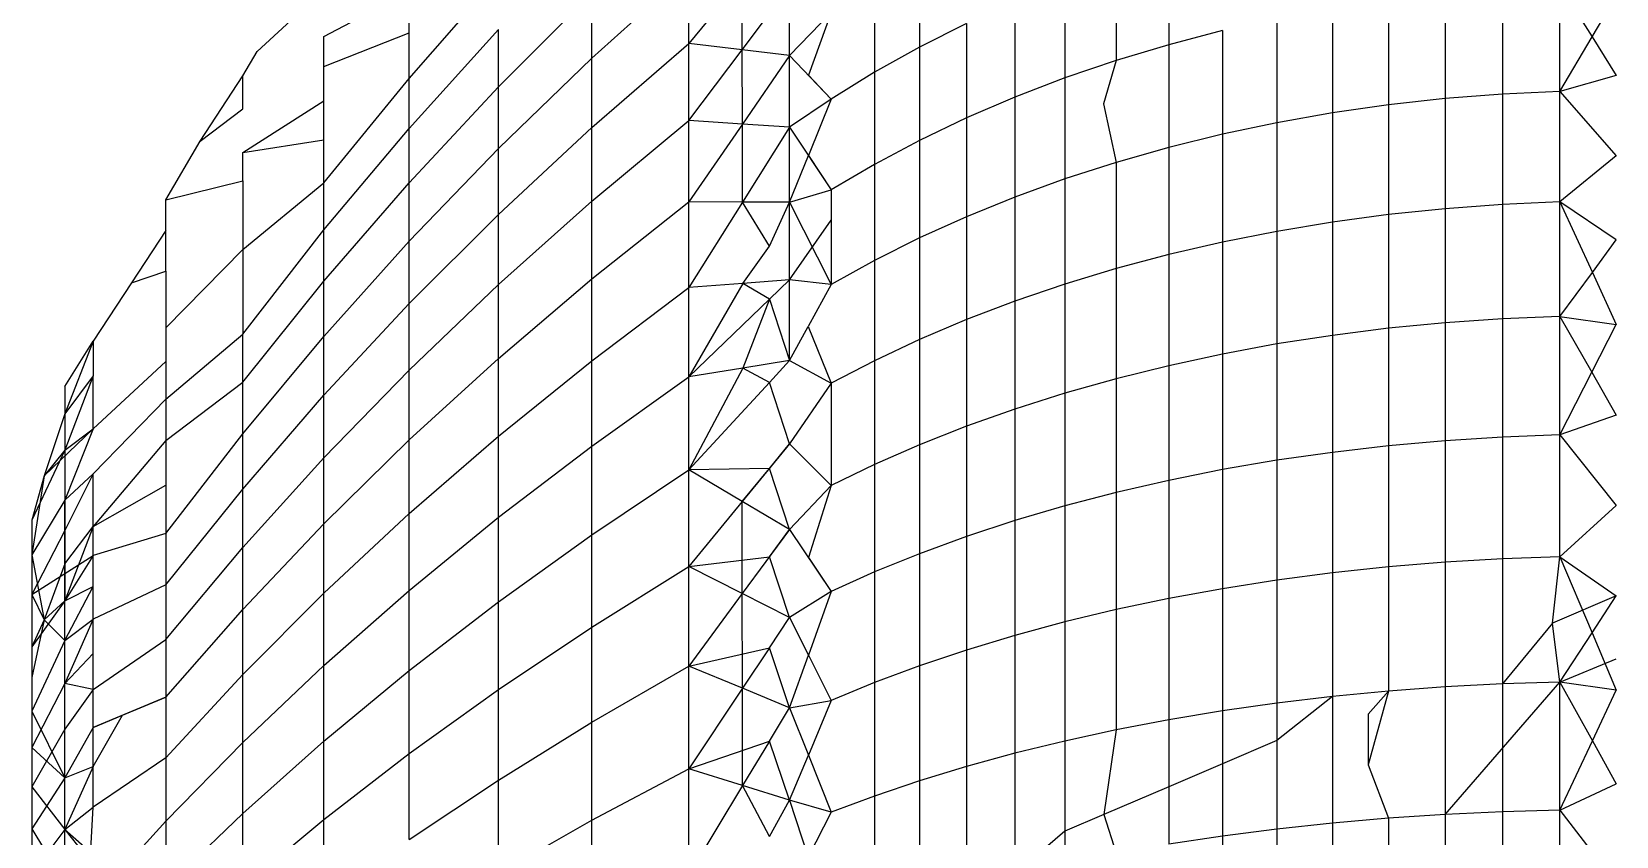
# Model space of a CAD drawing. Header units: inches. Extents: x 17 to 4615, y 5 to 3256.
# Drawn here: x 1646.935 to 1648.432, y 2591.16 to 2591.92 of the extents above; entities that cross this region are included whole.
import ezdxf

# ---------------------------------------------------------------- set-up
doc = ezdxf.new("R2010")
doc.units = ezdxf.units.IN
doc.header["$MEASUREMENT"] = 0

msp = doc.modelspace()

# ---------------------------------------------------------------- linework, layer by layer
for p, q in [((1647.6066, 2591.9031), (1647.6065, 2592.2236)), ((1647.6324, 2592.0014), (1647.5563, 2591.9091)), ((1648.0097, 2592.0008), (1648.0097, 2591.9078)), ((1647.7743, 2591.9895), (1647.7743, 2591.9056)), ((1647.96, 2591.9851), (1647.96, 2591.8929)), ((1647.2921, 2591.876), (1647.3765, 2591.9722)), ((1647.4646, 2591.895), (1647.5563, 2591.9777)), ((1647.5563, 2591.9091), (1647.5563, 2591.9777)), ((1647.9116, 2591.9677), (1647.9116, 2591.8764)), ((1647.2115, 2591.9595), (1647.1485, 2591.9014)), ((1647.2115, 2591.9156), (1647.2921, 2591.958)), ((1647.2921, 2591.9192), (1647.2921, 2591.958)), ((1647.3765, 2591.8681), (1647.4646, 2591.9563)), ((1647.4646, 2591.895), (1647.4646, 2591.9563)), ((1647.6066, 2591.9031), (1647.6515, 2591.9626)), ((1647.6515, 2591.8977), (1647.6515, 2591.9626)), ((1647.7316, 2591.9645), (1647.7316, 2591.8818)), ((1648.2709, 2591.9568), (1648.2709, 2591.8569)), ((1648.3248, 2591.9613), (1648.3248, 2591.8612)), ((1648.379, 2591.8637), (1648.379, 2591.964)), ((1648.379, 2591.964), (1648.4096, 2591.9152)), ((1648.4096, 2591.9152), (1648.4324, 2591.9536)), ((1647.6906, 2591.9381), (1647.6515, 2591.8977)), ((1647.6906, 2591.9381), (1647.6693, 2591.879)), ((1647.8644, 2591.9486), (1647.8644, 2591.8583)), ((1648.1643, 2591.9424), (1648.1643, 2591.8434)), ((1648.2173, 2591.9505), (1648.2173, 2591.851)), ((1647.2921, 2591.8288), (1647.3765, 2591.9223)), ((1647.3765, 2591.8681), (1647.3765, 2591.9223)), ((1647.8186, 2591.9279), (1647.7743, 2591.9056)), ((1647.8186, 2591.9279), (1647.8186, 2591.8386)), ((1648.0603, 2591.9211), (1648.0097, 2591.9078)), ((1648.0603, 2591.9211), (1648.0603, 2591.8232)), ((1648.1119, 2591.9326), (1648.1119, 2591.8341)), ((1647.2115, 2591.8872), (1647.2921, 2591.9192)), ((1647.2115, 2591.8872), (1647.2115, 2591.9156)), ((1647.2921, 2591.876), (1647.2921, 2591.9192)), ((1647.4646, 2591.8295), (1647.5563, 2591.9091)), ((1647.5563, 2591.8362), (1647.5563, 2591.9091)), ((1647.6066, 2591.9031), (1647.5563, 2591.9091)), ((1648.0097, 2591.9078), (1647.96, 2591.8929)), ((1648.0097, 2591.9078), (1648.0097, 2591.8107)), ((1648.379, 2591.8637), (1648.4096, 2591.9152)), ((1648.4096, 2591.9152), (1648.4324, 2591.8786)), ((1647.1348, 2591.8783), (1647.1485, 2591.9014)), ((1647.3765, 2591.8098), (1647.4646, 2591.895)), ((1647.4646, 2591.8295), (1647.4646, 2591.895)), ((1647.5563, 2591.8362), (1647.6066, 2591.9031)), ((1647.6515, 2591.8977), (1647.6066, 2591.9031)), ((1647.6069, 2591.8328), (1647.6066, 2591.9031)), ((1647.6515, 2591.8977), (1647.6069, 2591.8328)), ((1647.6515, 2591.8298), (1647.6515, 2591.8977)), ((1647.6515, 2591.8977), (1647.6906, 2591.8565)), ((1647.7743, 2591.9056), (1647.7316, 2591.8818)), ((1647.7743, 2591.9056), (1647.7743, 2591.8174)), ((1647.96, 2591.8929), (1647.9116, 2591.8764)), ((1647.96, 2591.8929), (1647.9479, 2591.852)), ((1647.0947, 2591.8167), (1647.1348, 2591.8783)), ((1647.1348, 2591.8471), (1647.1348, 2591.8783)), ((1647.2115, 2591.8547), (1647.2115, 2591.8872)), ((1647.6693, 2591.879), (1647.6906, 2591.8565)), ((1647.7316, 2591.8818), (1647.6906, 2591.8565)), ((1647.7316, 2591.8818), (1647.7316, 2591.7948)), ((1647.9116, 2591.8764), (1647.8644, 2591.8583)), ((1647.9116, 2591.8764), (1647.9116, 2591.781)), ((1648.4324, 2591.8786), (1648.379, 2591.8637)), ((1647.2115, 2591.7774), (1647.2921, 2591.876)), ((1647.2921, 2591.8288), (1647.2921, 2591.876)), ((1647.2921, 2591.7774), (1647.3765, 2591.8681)), ((1647.3765, 2591.8098), (1647.3765, 2591.8681)), ((1648.379, 2591.8637), (1648.3248, 2591.8612)), ((1648.379, 2591.7593), (1648.379, 2591.8637)), ((1648.379, 2591.8637), (1648.4324, 2591.803)), ((1647.0947, 2591.8167), (1647.1348, 2591.8471)), ((1647.1348, 2591.8059), (1647.2115, 2591.8547)), ((1647.2115, 2591.818), (1647.2115, 2591.8547)), ((1647.6906, 2591.8565), (1647.6515, 2591.8298)), ((1647.6906, 2591.8565), (1647.6692, 2591.8031)), ((1647.8644, 2591.8583), (1647.8186, 2591.8386)), ((1647.8644, 2591.8583), (1647.8644, 2591.7639)), ((1647.9479, 2591.852), (1647.96, 2591.7966)), ((1648.2173, 2591.851), (1648.1643, 2591.8434)), ((1648.2709, 2591.8569), (1648.2173, 2591.851)), ((1648.2173, 2591.851), (1648.2173, 2591.7474)), ((1648.3248, 2591.8612), (1648.2709, 2591.8569)), ((1648.2709, 2591.8569), (1648.2709, 2591.7529)), ((1648.3248, 2591.8612), (1648.3248, 2591.7569)), ((1647.4646, 2591.7599), (1647.5563, 2591.8362)), ((1647.5563, 2591.7593), (1647.5563, 2591.8362)), ((1647.6069, 2591.8328), (1647.5563, 2591.8362)), ((1647.6069, 2591.8328), (1647.5563, 2591.7593)), ((1647.6515, 2591.8298), (1647.6069, 2591.8328)), ((1647.607, 2591.7592), (1647.6069, 2591.8328)), ((1647.8186, 2591.8386), (1647.7743, 2591.8174)), ((1647.8186, 2591.8386), (1647.8186, 2591.7453)), ((1648.1119, 2591.8341), (1648.0603, 2591.8232)), ((1648.1643, 2591.8434), (1648.1119, 2591.8341)), ((1648.1119, 2591.8341), (1648.1119, 2591.7315)), ((1648.1643, 2591.8434), (1648.1643, 2591.7402)), ((1647.0622, 2591.7612), (1647.0947, 2591.8167)), ((1647.1348, 2591.8059), (1647.2115, 2591.818)), ((1647.2115, 2591.7328), (1647.2921, 2591.8288)), ((1647.2115, 2591.7774), (1647.2115, 2591.818)), ((1647.2921, 2591.7774), (1647.2921, 2591.8288)), ((1647.3765, 2591.7475), (1647.4646, 2591.8295)), ((1647.4646, 2591.7599), (1647.4646, 2591.8295)), ((1647.6515, 2591.8298), (1647.607, 2591.7592)), ((1647.6515, 2591.7591), (1647.6515, 2591.8298)), ((1647.6515, 2591.8298), (1647.6906, 2591.7708)), ((1647.7743, 2591.8174), (1647.7316, 2591.7948)), ((1647.7743, 2591.8174), (1647.7743, 2591.7253)), ((1648.0603, 2591.8232), (1648.0097, 2591.8107)), ((1648.0603, 2591.8232), (1648.0603, 2591.7213)), ((1647.1348, 2591.7793), (1647.1348, 2591.8059)), ((1647.2921, 2591.7222), (1647.3765, 2591.8098)), ((1647.3765, 2591.7475), (1647.3765, 2591.8098)), ((1647.6515, 2591.7591), (1647.6692, 2591.8031)), ((1647.6692, 2591.8031), (1647.6906, 2591.7708)), ((1648.0097, 2591.8107), (1647.96, 2591.7966)), ((1648.0097, 2591.8107), (1648.0097, 2591.7095)), ((1648.4324, 2591.803), (1648.379, 2591.7593)), ((1647.7316, 2591.7948), (1647.6906, 2591.7708)), ((1647.7316, 2591.7948), (1647.7316, 2591.7039)), ((1647.96, 2591.7966), (1647.9116, 2591.781)), ((1647.96, 2591.7966), (1647.96, 2591.6963)), ((1647.0622, 2591.7612), (1647.1348, 2591.7793)), ((1647.1348, 2591.7793), (1647.1348, 2591.7144)), ((1647.1348, 2591.7144), (1647.2115, 2591.7774)), ((1647.2115, 2591.7328), (1647.2115, 2591.7774)), ((1647.2115, 2591.6844), (1647.2921, 2591.7774)), ((1647.2921, 2591.7222), (1647.2921, 2591.7774)), ((1647.9116, 2591.781), (1647.8644, 2591.7639)), ((1647.9116, 2591.781), (1647.9116, 2591.6816)), ((1647.0622, 2591.7322), (1647.0622, 2591.7612)), ((1647.3765, 2591.6813), (1647.4646, 2591.7599)), ((1647.4646, 2591.6865), (1647.4646, 2591.7599)), ((1647.4646, 2591.6865), (1647.5563, 2591.7593)), ((1647.5563, 2591.6785), (1647.5563, 2591.7593)), ((1647.607, 2591.7592), (1647.5563, 2591.7593)), ((1647.607, 2591.7592), (1647.5563, 2591.6785)), ((1647.6515, 2591.7591), (1647.607, 2591.7592)), ((1647.6324, 2591.7174), (1647.607, 2591.7592)), ((1647.6324, 2591.7174), (1647.6515, 2591.7591)), ((1647.6515, 2591.7591), (1647.6906, 2591.7708)), ((1647.6515, 2591.6856), (1647.6515, 2591.7591)), ((1647.6515, 2591.7591), (1647.6906, 2591.6812)), ((1647.6906, 2591.7708), (1647.6906, 2591.7422)), ((1647.8644, 2591.7639), (1647.8186, 2591.7453)), ((1647.8644, 2591.7639), (1647.8644, 2591.6656)), ((1648.3248, 2591.7569), (1648.2709, 2591.7529)), ((1648.379, 2591.7593), (1648.3248, 2591.7569)), ((1648.3248, 2591.7569), (1648.3248, 2591.6488)), ((1648.379, 2591.6511), (1648.379, 2591.7593)), ((1648.4324, 2591.7234), (1648.379, 2591.7593)), ((1648.379, 2591.7593), (1648.4098, 2591.6927)), ((1647.2921, 2591.6632), (1647.3765, 2591.7475)), ((1647.3765, 2591.6813), (1647.3765, 2591.7475)), ((1647.6515, 2591.6856), (1647.6906, 2591.7422)), ((1647.6906, 2591.7422), (1647.6906, 2591.6812)), ((1647.8186, 2591.7453), (1647.7743, 2591.7253)), ((1647.8186, 2591.7453), (1647.8186, 2591.6481)), ((1648.2173, 2591.7474), (1648.1643, 2591.7402)), ((1648.2709, 2591.7529), (1648.2173, 2591.7474)), ((1648.2173, 2591.7474), (1648.2173, 2591.6399)), ((1648.2709, 2591.7529), (1648.2709, 2591.6451)), ((1647.0622, 2591.7322), (1647.0299, 2591.683)), ((1647.0622, 2591.6938), (1647.0622, 2591.7322)), ((1647.1348, 2591.6345), (1647.2115, 2591.7328)), ((1647.2115, 2591.6844), (1647.2115, 2591.7328)), ((1648.1119, 2591.7315), (1648.0603, 2591.7213)), ((1648.1643, 2591.7402), (1648.1119, 2591.7315)), ((1648.1119, 2591.7315), (1648.1119, 2591.6251)), ((1648.1643, 2591.7402), (1648.1643, 2591.6332)), ((1647.0622, 2591.6405), (1647.1348, 2591.7144)), ((1647.1348, 2591.7144), (1647.1348, 2591.6345)), ((1647.2115, 2591.6323), (1647.2921, 2591.7222)), ((1647.2921, 2591.6632), (1647.2921, 2591.7222)), ((1647.6072, 2591.6823), (1647.6324, 2591.7174)), ((1647.7743, 2591.7253), (1647.7316, 2591.7039)), ((1647.7743, 2591.7253), (1647.7743, 2591.6293)), ((1648.0603, 2591.7213), (1648.0097, 2591.7095)), ((1648.0603, 2591.7213), (1648.0603, 2591.6156)), ((1648.4098, 2591.6927), (1648.4324, 2591.7234)), ((1647.7316, 2591.7039), (1647.6906, 2591.6812)), ((1647.7316, 2591.7039), (1647.7316, 2591.6093)), ((1648.0097, 2591.7095), (1647.96, 2591.6963)), ((1648.0097, 2591.7095), (1648.0097, 2591.6046)), ((1647.0299, 2591.683), (1646.9936, 2591.6277)), ((1647.0299, 2591.683), (1647.0622, 2591.6938)), ((1647.0622, 2591.6938), (1647.0622, 2591.6405)), ((1647.1348, 2591.5891), (1647.2115, 2591.6844)), ((1647.2115, 2591.6323), (1647.2115, 2591.6844)), ((1647.3765, 2591.6115), (1647.4646, 2591.6865)), ((1647.4646, 2591.6093), (1647.4646, 2591.6865)), ((1647.6072, 2591.6823), (1647.5563, 2591.6785)), ((1647.6072, 2591.6823), (1647.5563, 2591.594)), ((1647.6515, 2591.6856), (1647.6072, 2591.6823)), ((1647.6324, 2591.6673), (1647.6072, 2591.6823)), ((1647.6515, 2591.6856), (1647.6324, 2591.6673)), ((1647.6515, 2591.6094), (1647.6515, 2591.6856)), ((1647.6906, 2591.6812), (1647.6515, 2591.6856)), ((1647.9116, 2591.6816), (1647.8644, 2591.6656)), ((1647.96, 2591.6963), (1647.9116, 2591.6816)), ((1647.9116, 2591.6816), (1647.9116, 2591.5786)), ((1647.96, 2591.6963), (1647.96, 2591.5923)), ((1648.379, 2591.6511), (1648.4098, 2591.6927)), ((1648.4098, 2591.6927), (1648.4324, 2591.6436)), ((1647.2921, 2591.6005), (1647.3765, 2591.6813)), ((1647.3765, 2591.6115), (1647.3765, 2591.6813)), ((1647.4646, 2591.6093), (1647.5563, 2591.6785)), ((1647.5563, 2591.594), (1647.5563, 2591.6785)), ((1647.6324, 2591.6673), (1647.5563, 2591.594)), ((1647.6324, 2591.6673), (1647.6073, 2591.6023)), ((1647.6324, 2591.6673), (1647.6515, 2591.6094)), ((1647.6906, 2591.6812), (1647.6691, 2591.6417)), ((1647.2115, 2591.5767), (1647.2921, 2591.6632)), ((1647.2921, 2591.6005), (1647.2921, 2591.6632)), ((1647.8644, 2591.6656), (1647.8186, 2591.6481)), ((1647.8644, 2591.6656), (1647.8644, 2591.5636)), ((1647.0622, 2591.6405), (1647.0622, 2591.6085)), ((1647.6515, 2591.6094), (1647.6691, 2591.6417)), ((1647.6691, 2591.6417), (1647.6906, 2591.588)), ((1647.8186, 2591.6481), (1647.7743, 2591.6293)), ((1647.8186, 2591.6481), (1647.8186, 2591.5474)), ((1648.2173, 2591.6399), (1648.1643, 2591.6332)), ((1648.2709, 2591.6451), (1648.2173, 2591.6399)), ((1648.2173, 2591.6399), (1648.2173, 2591.5289)), ((1648.3248, 2591.6488), (1648.2709, 2591.6451)), ((1648.2709, 2591.6451), (1648.2709, 2591.5337)), ((1648.379, 2591.6511), (1648.3248, 2591.6488)), ((1648.3248, 2591.6488), (1648.3248, 2591.5371)), ((1648.379, 2591.5392), (1648.379, 2591.6511)), ((1648.379, 2591.6511), (1648.4324, 2591.6436)), ((1648.379, 2591.6511), (1648.4093, 2591.5984)), ((1648.4093, 2591.5984), (1648.4324, 2591.6436)), ((1646.9936, 2591.6277), (1646.9667, 2591.5591)), ((1646.9667, 2591.5849), (1646.9936, 2591.6277)), ((1646.9936, 2591.6277), (1646.9936, 2591.5951)), ((1647.0622, 2591.5729), (1647.1348, 2591.6345)), ((1647.1348, 2591.5891), (1647.1348, 2591.6345)), ((1647.1348, 2591.5403), (1647.2115, 2591.6323)), ((1647.2115, 2591.5767), (1647.2115, 2591.6323)), ((1647.7743, 2591.6293), (1647.7316, 2591.6093)), ((1647.7743, 2591.6293), (1647.7743, 2591.5299)), ((1648.1119, 2591.6251), (1648.0603, 2591.6156)), ((1648.1643, 2591.6332), (1648.1119, 2591.6251)), ((1648.1119, 2591.6251), (1648.1119, 2591.5152)), ((1648.1643, 2591.6332), (1648.1643, 2591.5227)), ((1647.0622, 2591.6085), (1646.9936, 2591.5451)), ((1647.0622, 2591.6085), (1647.0622, 2591.5729)), ((1647.2921, 2591.5344), (1647.3765, 2591.6115)), ((1647.3765, 2591.5381), (1647.3765, 2591.6115)), ((1647.3765, 2591.5381), (1647.4646, 2591.6093)), ((1647.4646, 2591.5287), (1647.4646, 2591.6093)), ((1647.6515, 2591.6094), (1647.6073, 2591.6023)), ((1647.6324, 2591.5888), (1647.6515, 2591.6094)), ((1647.6515, 2591.6094), (1647.6906, 2591.588)), ((1647.7316, 2591.6093), (1647.6906, 2591.588)), ((1647.7316, 2591.6093), (1647.7316, 2591.5111)), ((1648.0603, 2591.6156), (1648.0097, 2591.6046)), ((1648.0603, 2591.6156), (1648.0603, 2591.5064)), ((1646.9936, 2591.5951), (1646.9667, 2591.5249)), ((1646.9936, 2591.5951), (1646.9667, 2591.5591)), ((1646.9936, 2591.5451), (1646.9936, 2591.5951)), ((1647.2115, 2591.5176), (1647.2921, 2591.6005)), ((1647.2921, 2591.5344), (1647.2921, 2591.6005)), ((1647.4646, 2591.5287), (1647.5563, 2591.594)), ((1647.6073, 2591.6023), (1647.5563, 2591.594)), ((1647.6073, 2591.6023), (1647.5563, 2591.5061)), ((1647.5563, 2591.5061), (1647.5563, 2591.594)), ((1647.6324, 2591.5888), (1647.6073, 2591.6023)), ((1647.96, 2591.5923), (1647.9116, 2591.5786)), ((1648.0097, 2591.6046), (1647.96, 2591.5923)), ((1647.96, 2591.5923), (1647.96, 2591.4848)), ((1648.0097, 2591.6046), (1648.0097, 2591.4962)), ((1648.379, 2591.5392), (1648.4093, 2591.5984)), ((1648.4093, 2591.5984), (1648.4324, 2591.558)), ((1646.9667, 2591.5849), (1646.9667, 2591.5249)), ((1647.0622, 2591.534), (1647.1348, 2591.5891)), ((1647.1348, 2591.5403), (1647.1348, 2591.5891)), ((1647.5563, 2591.5061), (1647.6324, 2591.5888)), ((1647.6515, 2591.5308), (1647.6324, 2591.5888)), ((1647.6906, 2591.588), (1647.6515, 2591.5308)), ((1647.6906, 2591.588), (1647.6906, 2591.4913)), ((1647.9116, 2591.5786), (1647.8644, 2591.5636)), ((1647.9116, 2591.5786), (1647.9116, 2591.4722)), ((1646.9936, 2591.5025), (1647.0622, 2591.5729)), ((1647.0622, 2591.5729), (1647.0622, 2591.534)), ((1647.1348, 2591.4881), (1647.2115, 2591.5767)), ((1647.2115, 2591.5176), (1647.2115, 2591.5767)), ((1647.8644, 2591.5636), (1647.8186, 2591.5474)), ((1647.8644, 2591.5636), (1647.8644, 2591.4583)), ((1646.9667, 2591.5591), (1646.9473, 2591.5005)), ((1646.9667, 2591.5591), (1646.9667, 2591.5249)), ((1647.8186, 2591.5474), (1647.7743, 2591.5299)), ((1647.8186, 2591.5474), (1647.8186, 2591.4432)), ((1648.4324, 2591.558), (1648.379, 2591.5392)), ((1646.9936, 2591.5451), (1646.9473, 2591.5005)), ((1646.9936, 2591.5451), (1646.9667, 2591.4775)), ((1646.9667, 2591.5249), (1646.9936, 2591.5451)), ((1647.0622, 2591.534), (1646.9936, 2591.4527)), ((1647.0622, 2591.4462), (1647.1348, 2591.5403)), ((1647.0622, 2591.534), (1647.0622, 2591.4917)), ((1647.1348, 2591.4881), (1647.1348, 2591.5403)), ((1647.2115, 2591.4552), (1647.2921, 2591.5344)), ((1647.2921, 2591.4649), (1647.3765, 2591.5381)), ((1647.2921, 2591.4649), (1647.2921, 2591.5344)), ((1647.3765, 2591.4614), (1647.3765, 2591.5381)), ((1648.2709, 2591.5337), (1648.2173, 2591.5289)), ((1648.3248, 2591.5371), (1648.2709, 2591.5337)), ((1648.2709, 2591.5337), (1648.2709, 2591.4189)), ((1648.379, 2591.5392), (1648.3248, 2591.5371)), ((1648.3248, 2591.5371), (1648.3248, 2591.4221)), ((1648.379, 2591.424), (1648.379, 2591.5392)), ((1648.379, 2591.5392), (1648.4324, 2591.4724)), ((1646.9667, 2591.5249), (1646.9355, 2591.4588)), ((1646.9667, 2591.5249), (1646.9473, 2591.5005)), ((1646.9667, 2591.5249), (1646.9667, 2591.4775)), ((1647.1348, 2591.4327), (1647.2115, 2591.5176)), ((1647.2115, 2591.4552), (1647.2115, 2591.5176)), ((1647.3765, 2591.4614), (1647.4646, 2591.5287)), ((1647.4646, 2591.4448), (1647.4646, 2591.5287)), ((1647.6515, 2591.5308), (1647.6067, 2591.4763)), ((1647.6324, 2591.5076), (1647.6515, 2591.5308)), ((1647.6515, 2591.5308), (1647.6906, 2591.4913)), ((1647.7743, 2591.5299), (1647.7316, 2591.5111)), ((1647.7743, 2591.5299), (1647.7743, 2591.427)), ((1648.1643, 2591.5227), (1648.1119, 2591.5152)), ((1648.2173, 2591.5289), (1648.1643, 2591.5227)), ((1648.1643, 2591.5227), (1648.1643, 2591.4089)), ((1648.2173, 2591.5289), (1648.2173, 2591.4145)), ((1646.9936, 2591.5025), (1646.9667, 2591.4489)), ((1646.9667, 2591.4775), (1646.9936, 2591.5025)), ((1646.9936, 2591.4527), (1646.9936, 2591.5025)), ((1647.4646, 2591.4448), (1647.5563, 2591.5061)), ((1647.6324, 2591.5076), (1647.5563, 2591.5061)), ((1647.5563, 2591.4149), (1647.5563, 2591.5061)), ((1647.6067, 2591.4763), (1647.5563, 2591.5061)), ((1647.6067, 2591.4763), (1647.6324, 2591.5076)), ((1647.6515, 2591.4499), (1647.6324, 2591.5076)), ((1647.7316, 2591.5111), (1647.6906, 2591.4913)), ((1647.7316, 2591.5111), (1647.7316, 2591.4097)), ((1648.0603, 2591.5064), (1648.0097, 2591.4962)), ((1648.1119, 2591.5152), (1648.0603, 2591.5064)), ((1648.0603, 2591.5064), (1648.0603, 2591.3939)), ((1648.1119, 2591.5152), (1648.1119, 2591.402)), ((1646.9473, 2591.5005), (1646.9355, 2591.4258)), ((1646.9473, 2591.5005), (1646.9355, 2591.4588)), ((1646.9936, 2591.4527), (1647.0622, 2591.4917)), ((1647.0622, 2591.4917), (1647.0622, 2591.4462)), ((1647.0622, 2591.3975), (1647.1348, 2591.4881)), ((1647.1348, 2591.4327), (1647.1348, 2591.4881)), ((1647.6906, 2591.4913), (1647.6515, 2591.4499)), ((1647.6906, 2591.4913), (1647.6693, 2591.4233)), ((1648.0097, 2591.4962), (1647.96, 2591.4848)), ((1648.0097, 2591.4962), (1648.0097, 2591.3846)), ((1646.9667, 2591.4775), (1646.9355, 2591.4258)), ((1646.9667, 2591.4489), (1646.9667, 2591.4775)), ((1646.9667, 2591.4775), (1646.9667, 2591.4173)), ((1647.6067, 2591.4763), (1647.5563, 2591.4149)), ((1647.6515, 2591.4499), (1647.6067, 2591.4763)), ((1647.6068, 2591.3893), (1647.6067, 2591.4763)), ((1647.9116, 2591.4722), (1647.8644, 2591.4583)), ((1647.96, 2591.4848), (1647.9116, 2591.4722)), ((1647.9116, 2591.4722), (1647.9116, 2591.3625)), ((1647.96, 2591.4848), (1647.96, 2591.3742)), ((1648.4324, 2591.4724), (1648.379, 2591.424)), ((1646.9355, 2591.4588), (1646.9355, 2591.3883)), ((1646.9355, 2591.4588), (1646.9355, 2591.4258)), ((1647.2115, 2591.3897), (1647.2921, 2591.4649)), ((1647.2921, 2591.3922), (1647.2921, 2591.4649)), ((1647.2921, 2591.3922), (1647.3765, 2591.4614)), ((1647.3765, 2591.3816), (1647.3765, 2591.4614)), ((1647.8644, 2591.4583), (1647.8186, 2591.4432)), ((1647.8644, 2591.4583), (1647.8644, 2591.3498)), ((1646.9667, 2591.4489), (1646.9355, 2591.3883)), ((1646.9936, 2591.4527), (1646.9667, 2591.3826)), ((1646.9667, 2591.4173), (1646.9936, 2591.4527)), ((1646.9667, 2591.4173), (1646.9667, 2591.4489)), ((1646.9667, 2591.4489), (1646.9667, 2591.3826)), ((1646.9936, 2591.4252), (1646.9936, 2591.4527)), ((1647.0622, 2591.4462), (1646.9936, 2591.4252)), ((1647.0622, 2591.4462), (1647.0622, 2591.3975)), ((1647.1348, 2591.3742), (1647.2115, 2591.4552)), ((1647.2115, 2591.3897), (1647.2115, 2591.4552)), ((1647.3765, 2591.3816), (1647.4646, 2591.4448)), ((1647.4646, 2591.3577), (1647.4646, 2591.4448)), ((1647.6515, 2591.4499), (1647.6068, 2591.3893)), ((1647.6324, 2591.424), (1647.6515, 2591.4499)), ((1647.6515, 2591.4499), (1647.6906, 2591.3914)), ((1647.8186, 2591.4432), (1647.7743, 2591.427)), ((1647.8186, 2591.4432), (1647.8186, 2591.336)), ((1647.0622, 2591.3459), (1647.1348, 2591.4327)), ((1647.1348, 2591.3742), (1647.1348, 2591.4327)), ((1646.9355, 2591.4258), (1646.9473, 2591.3646)), ((1646.9355, 2591.4258), (1646.9355, 2591.3883)), ((1646.9355, 2591.3883), (1646.9936, 2591.4252)), ((1646.9667, 2591.4173), (1646.9473, 2591.3646)), ((1646.9936, 2591.4252), (1646.9667, 2591.3826)), ((1646.9667, 2591.3826), (1646.9667, 2591.4173)), ((1646.9936, 2591.396), (1646.9936, 2591.4252)), ((1647.4646, 2591.3577), (1647.5563, 2591.4149)), ((1647.5563, 2591.4149), (1647.6324, 2591.424)), ((1647.5563, 2591.3207), (1647.5563, 2591.4149)), ((1647.6068, 2591.3893), (1647.5563, 2591.4149)), ((1647.6515, 2591.3667), (1647.6324, 2591.424)), ((1647.6693, 2591.4233), (1647.6906, 2591.3914)), ((1647.7743, 2591.427), (1647.7316, 2591.4097)), ((1647.7743, 2591.427), (1647.7743, 2591.3211)), ((1648.2173, 2591.4145), (1648.1643, 2591.4089)), ((1648.2709, 2591.4189), (1648.2173, 2591.4145)), ((1648.2173, 2591.4145), (1648.2173, 2591.2972)), ((1648.3248, 2591.4221), (1648.2709, 2591.4189)), ((1648.2709, 2591.4189), (1648.2709, 2591.3012)), ((1648.379, 2591.424), (1648.3248, 2591.4221)), ((1648.3248, 2591.4221), (1648.3248, 2591.304)), ((1648.3723, 2591.3614), (1648.379, 2591.424)), ((1648.379, 2591.424), (1648.4324, 2591.3871)), ((1648.379, 2591.424), (1648.4095, 2591.3522)), ((1647.0622, 2591.3975), (1646.9936, 2591.3651)), ((1647.0622, 2591.3975), (1647.0622, 2591.3459)), ((1647.7316, 2591.4097), (1647.6906, 2591.3914)), ((1647.7316, 2591.4097), (1647.7316, 2591.3053)), ((1648.1119, 2591.402), (1648.0603, 2591.3939)), ((1648.1643, 2591.4089), (1648.1119, 2591.402)), ((1648.1119, 2591.402), (1648.1119, 2591.2858)), ((1648.1643, 2591.4089), (1648.1643, 2591.292)), ((1646.9355, 2591.3883), (1646.9473, 2591.3646)), ((1646.9355, 2591.3883), (1646.9355, 2591.3391)), ((1646.9667, 2591.3826), (1646.9355, 2591.3391)), ((1646.9667, 2591.3826), (1646.9473, 2591.3646)), ((1646.9667, 2591.3826), (1646.9936, 2591.396)), ((1646.9667, 2591.3449), (1646.9936, 2591.396)), ((1646.9667, 2591.3449), (1646.9667, 2591.3826)), ((1646.9936, 2591.3651), (1646.9936, 2591.396)), ((1647.1348, 2591.3128), (1647.2115, 2591.3897)), ((1647.2115, 2591.3213), (1647.2921, 2591.3922)), ((1647.2115, 2591.3213), (1647.2115, 2591.3897)), ((1647.2921, 2591.3166), (1647.2921, 2591.3922)), ((1647.6068, 2591.3893), (1647.5563, 2591.3207)), ((1647.6515, 2591.3667), (1647.6068, 2591.3893)), ((1647.607, 2591.2998), (1647.6068, 2591.3893)), ((1647.6906, 2591.3914), (1647.6515, 2591.3667)), ((1647.6906, 2591.3914), (1647.6692, 2591.3312)), ((1648.0097, 2591.3846), (1647.96, 2591.3742)), ((1648.0603, 2591.3939), (1648.0097, 2591.3846)), ((1648.0097, 2591.3846), (1648.0097, 2591.27)), ((1648.0603, 2591.3939), (1648.0603, 2591.2784)), ((1648.4324, 2591.3871), (1648.3723, 2591.3614)), ((1648.4095, 2591.3522), (1648.4324, 2591.3871)), ((1647.0622, 2591.2914), (1647.1348, 2591.3742)), ((1647.1348, 2591.3128), (1647.1348, 2591.3742)), ((1647.2921, 2591.3166), (1647.3765, 2591.3816)), ((1647.3765, 2591.2988), (1647.3765, 2591.3816)), ((1647.96, 2591.3742), (1647.9116, 2591.3625)), ((1647.96, 2591.3742), (1647.96, 2591.2605)), ((1646.9473, 2591.3646), (1646.9355, 2591.3101)), ((1646.9473, 2591.3646), (1646.9355, 2591.3391)), ((1646.9473, 2591.3646), (1646.9667, 2591.3449)), ((1646.9936, 2591.3651), (1646.9667, 2591.3044)), ((1646.9667, 2591.3449), (1646.9936, 2591.3651)), ((1646.9936, 2591.3326), (1646.9936, 2591.3651)), ((1647.3765, 2591.2988), (1647.4646, 2591.3577)), ((1647.4646, 2591.2677), (1647.4646, 2591.3577)), ((1647.6324, 2591.3381), (1647.6515, 2591.3667)), ((1647.6515, 2591.3667), (1647.6692, 2591.3312)), ((1647.9116, 2591.3625), (1647.8644, 2591.3498)), ((1647.9116, 2591.3625), (1647.9116, 2591.25)), ((1648.3723, 2591.3614), (1648.3248, 2591.304)), ((1648.379, 2591.3057), (1648.3723, 2591.3614)), ((1646.9667, 2591.3449), (1646.9355, 2591.2783)), ((1646.9355, 2591.3391), (1646.9355, 2591.3101)), ((1646.9355, 2591.3391), (1646.9355, 2591.2783)), ((1646.9667, 2591.3044), (1646.9667, 2591.3449)), ((1646.9936, 2591.2986), (1647.0622, 2591.3459)), ((1647.0622, 2591.3459), (1647.0622, 2591.2914)), ((1647.5563, 2591.3207), (1647.6324, 2591.3381)), ((1647.6324, 2591.3381), (1647.607, 2591.2998)), ((1647.6515, 2591.2814), (1647.6324, 2591.3381)), ((1647.8644, 2591.3498), (1647.8186, 2591.336)), ((1647.8644, 2591.3498), (1647.8644, 2591.2384)), ((1648.379, 2591.3057), (1648.4095, 2591.3522)), ((1648.4095, 2591.3522), (1648.4324, 2591.2981)), ((1646.9667, 2591.3044), (1646.9936, 2591.3326)), ((1646.9936, 2591.2986), (1646.9936, 2591.3326)), ((1647.6515, 2591.2814), (1647.6692, 2591.3312)), ((1647.6692, 2591.3312), (1647.6906, 2591.2884)), ((1647.8186, 2591.336), (1647.7743, 2591.3211)), ((1647.8186, 2591.336), (1647.8186, 2591.2259)), ((1648.379, 2591.3057), (1648.4324, 2591.3276)), ((1646.9355, 2591.3101), (1646.9355, 2591.2783)), ((1646.9355, 2591.3101), (1646.9355, 2591.2438)), ((1647.0622, 2591.2341), (1647.1348, 2591.3128)), ((1647.1348, 2591.2486), (1647.2115, 2591.3213)), ((1647.1348, 2591.2486), (1647.1348, 2591.3128)), ((1647.2115, 2591.25), (1647.2115, 2591.3213)), ((1647.2115, 2591.25), (1647.2921, 2591.3166)), ((1647.2921, 2591.2382), (1647.2921, 2591.3166)), ((1647.4646, 2591.2677), (1647.5563, 2591.3207)), ((1647.5563, 2591.2236), (1647.5563, 2591.3207)), ((1647.607, 2591.2998), (1647.5563, 2591.3207)), ((1647.7743, 2591.3211), (1647.7316, 2591.3053)), ((1647.7743, 2591.3211), (1647.7743, 2591.2124)), ((1646.9667, 2591.3044), (1646.9355, 2591.2438)), ((1646.9667, 2591.2611), (1646.9667, 2591.3044)), ((1646.9936, 2591.2986), (1646.9667, 2591.3044)), ((1646.9936, 2591.2986), (1646.9667, 2591.2611)), ((1646.9936, 2591.2629), (1646.9936, 2591.2986)), ((1647.2921, 2591.2382), (1647.3765, 2591.2988)), ((1647.3765, 2591.2132), (1647.3765, 2591.2988)), ((1647.607, 2591.2998), (1647.5563, 2591.2236)), ((1647.6515, 2591.2814), (1647.607, 2591.2998)), ((1647.607, 2591.208), (1647.607, 2591.2998)), ((1647.7316, 2591.3053), (1647.6906, 2591.2884)), ((1647.7316, 2591.3053), (1647.7316, 2591.198)), ((1648.2173, 2591.2972), (1648.1643, 2591.292)), ((1648.2173, 2591.2972), (1648.1981, 2591.2274)), ((1648.2173, 2591.2972), (1648.1981, 2591.2754)), ((1648.2709, 2591.3012), (1648.2173, 2591.2972)), ((1648.2709, 2591.1806), (1648.379, 2591.3057)), ((1648.3248, 2591.304), (1648.2709, 2591.3012)), ((1648.2709, 2591.3012), (1648.2709, 2591.1806)), ((1648.379, 2591.3057), (1648.3248, 2591.304)), ((1648.3248, 2591.304), (1648.3248, 2591.1831)), ((1648.379, 2591.1847), (1648.379, 2591.3057)), ((1648.4324, 2591.2981), (1648.379, 2591.3057)), ((1648.379, 2591.3057), (1648.4099, 2591.2502)), ((1648.4099, 2591.2502), (1648.4324, 2591.2981)), ((1646.9355, 2591.2783), (1646.9355, 2591.2438)), ((1646.9355, 2591.2783), (1646.9355, 2591.2067)), ((1646.9355, 2591.2783), (1646.9667, 2591.2151)), ((1647.0622, 2591.2914), (1646.9936, 2591.2629)), ((1647.0213, 2591.2744), (1647.0622, 2591.2914)), ((1647.0622, 2591.2914), (1647.0622, 2591.2341)), ((1647.6324, 2591.2499), (1647.6515, 2591.2814)), ((1647.6515, 2591.2814), (1647.6906, 2591.2884)), ((1647.6515, 2591.2814), (1647.6692, 2591.2368)), ((1647.6906, 2591.2884), (1647.6692, 2591.2368)), ((1648.0603, 2591.2784), (1648.0097, 2591.27)), ((1648.1119, 2591.2858), (1648.0603, 2591.2784)), ((1648.0603, 2591.2784), (1648.0603, 2591.2284)), ((1648.1643, 2591.292), (1648.1119, 2591.2858)), ((1648.1643, 2591.292), (1648.1119, 2591.2504)), ((1648.1119, 2591.2858), (1648.1119, 2591.2504)), ((1648.1643, 2591.292), (1648.1643, 2591.1724)), ((1646.9936, 2591.2629), (1646.9667, 2591.2151)), ((1646.9936, 2591.2259), (1647.0213, 2591.2744)), ((1646.9936, 2591.2629), (1647.0213, 2591.2744)), ((1646.9936, 2591.2259), (1646.9936, 2591.2629)), ((1646.9936, 2591.1874), (1646.9936, 2591.2629)), ((1647.3765, 2591.2132), (1647.4646, 2591.2677)), ((1647.4646, 2591.1751), (1647.4646, 2591.2677)), ((1648.0097, 2591.27), (1647.96, 2591.2605)), ((1648.0097, 2591.27), (1648.0097, 2591.2068)), ((1648.1981, 2591.2754), (1648.1981, 2591.2274)), ((1646.9667, 2591.2611), (1646.9355, 2591.2067)), ((1646.9667, 2591.2151), (1646.9667, 2591.2611)), ((1647.0622, 2591.1742), (1647.1348, 2591.2486)), ((1647.1348, 2591.1817), (1647.2115, 2591.25)), ((1647.1348, 2591.1817), (1647.1348, 2591.2486)), ((1647.2115, 2591.176), (1647.2115, 2591.25)), ((1647.5563, 2591.2236), (1647.6324, 2591.2499)), ((1647.6324, 2591.2499), (1647.607, 2591.208)), ((1647.6515, 2591.1942), (1647.6324, 2591.2499)), ((1647.9116, 2591.25), (1647.8644, 2591.2384)), ((1647.96, 2591.2605), (1647.9116, 2591.25)), ((1647.9116, 2591.25), (1647.9116, 2591.1649)), ((1647.96, 2591.2605), (1647.9484, 2591.1806)), ((1648.1119, 2591.2504), (1648.0603, 2591.2284)), ((1648.1119, 2591.2504), (1648.1119, 2591.1668)), ((1648.379, 2591.1847), (1648.4099, 2591.2502)), ((1648.4099, 2591.2502), (1648.4324, 2591.2096)), ((1646.9355, 2591.2438), (1646.9355, 2591.2067)), ((1646.9355, 2591.2438), (1646.9667, 2591.2151)), ((1647.0622, 2591.2341), (1646.9936, 2591.1874)), ((1647.0622, 2591.2341), (1647.0622, 2591.1742)), ((1647.2115, 2591.176), (1647.2921, 2591.2382)), ((1647.2921, 2591.1571), (1647.2921, 2591.2382)), ((1647.6515, 2591.1942), (1647.6692, 2591.2368)), ((1647.6692, 2591.2368), (1647.6906, 2591.1828)), ((1647.8644, 2591.2384), (1647.8186, 2591.2259)), ((1647.8644, 2591.2384), (1647.8644, 2591.1245)), ((1646.9936, 2591.2259), (1646.9667, 2591.1665)), ((1646.9667, 2591.2151), (1646.9936, 2591.2259)), ((1646.9936, 2591.1874), (1646.9936, 2591.2259)), ((1647.4646, 2591.1751), (1647.5563, 2591.2236)), ((1647.5563, 2591.124), (1647.5563, 2591.2236)), ((1647.607, 2591.208), (1647.5563, 2591.2236)), ((1647.8186, 2591.2259), (1647.7743, 2591.2124)), ((1647.8186, 2591.2259), (1647.8186, 2591.1133)), ((1648.0603, 2591.2284), (1648.0097, 2591.2068)), ((1648.0603, 2591.2284), (1648.0603, 2591.1602)), ((1648.1981, 2591.2274), (1648.2173, 2591.177)), ((1646.9667, 2591.2151), (1646.9355, 2591.1671)), ((1646.9355, 2591.2067), (1646.9355, 2591.1671)), ((1646.9355, 2591.2067), (1646.9667, 2591.1665)), ((1646.9667, 2591.1665), (1646.9667, 2591.2151)), ((1647.2921, 2591.1571), (1647.3765, 2591.2132)), ((1647.3765, 2591.1251), (1647.3765, 2591.2132)), ((1647.607, 2591.208), (1647.5563, 2591.124)), ((1647.6515, 2591.1942), (1647.607, 2591.208)), ((1647.6324, 2591.1598), (1647.607, 2591.208)), ((1647.7743, 2591.2124), (1647.7316, 2591.198)), ((1647.7743, 2591.2124), (1647.7743, 2591.1012)), ((1648.0097, 2591.2068), (1647.9484, 2591.1806)), ((1648.0097, 2591.2068), (1648.0097, 2591.1527)), ((1648.379, 2591.1847), (1648.4324, 2591.2096)), ((1647.6324, 2591.1598), (1647.6515, 2591.1942)), ((1647.6906, 2591.1828), (1647.6515, 2591.1942)), ((1647.6515, 2591.1942), (1647.6691, 2591.1403)), ((1647.7316, 2591.198), (1647.6906, 2591.1828)), ((1647.7316, 2591.198), (1647.7316, 2591.0883)), ((1646.9667, 2591.1665), (1646.9936, 2591.1874)), ((1646.9906, 2591.1362), (1646.9936, 2591.1874)), ((1647.0158, 2591.1234), (1647.0622, 2591.1742)), ((1647.0622, 2591.1119), (1647.1348, 2591.1817)), ((1647.0622, 2591.1742), (1647.0622, 2591.1119)), ((1647.1348, 2591.1123), (1647.1348, 2591.1817)), ((1647.1348, 2591.1123), (1647.2115, 2591.176)), ((1647.2115, 2591.0996), (1647.2115, 2591.176)), ((1647.3765, 2591.1251), (1647.4646, 2591.1751)), ((1647.4646, 2591.08), (1647.4646, 2591.1751)), ((1647.6906, 2591.1828), (1647.6691, 2591.1403)), ((1647.9484, 2591.1806), (1647.9116, 2591.1649)), ((1647.9484, 2591.1806), (1647.96, 2591.1442)), ((1648.2173, 2591.177), (1648.1643, 2591.1724)), ((1648.2709, 2591.1806), (1648.2173, 2591.177)), ((1648.2173, 2591.177), (1648.2173, 2591.0544)), ((1648.3248, 2591.1831), (1648.2709, 2591.1806)), ((1648.2709, 2591.1806), (1648.2709, 2591.0575)), ((1648.379, 2591.1847), (1648.3248, 2591.1831)), ((1648.3248, 2591.1831), (1648.3248, 2591.0598)), ((1648.379, 2591.0612), (1648.379, 2591.1847)), ((1648.379, 2591.1847), (1648.4324, 2591.1156)), ((1646.9355, 2591.1671), (1646.9355, 2591.125)), ((1646.9355, 2591.1671), (1646.9667, 2591.1156)), ((1646.9667, 2591.1665), (1646.9355, 2591.125)), ((1646.9667, 2591.1156), (1646.9667, 2591.1665)), ((1646.9667, 2591.1665), (1646.9906, 2591.1362)), ((1646.9667, 2591.1665), (1647.0158, 2591.1234)), ((1647.9116, 2591.1649), (1647.8644, 2591.1245)), ((1647.9116, 2591.1649), (1647.9116, 2591.1348)), ((1648.0603, 2591.1602), (1648.0097, 2591.1527)), ((1648.1119, 2591.1668), (1648.0603, 2591.1602)), ((1648.0603, 2591.1602), (1648.0603, 2591.0396)), ((1648.1643, 2591.1724), (1648.1119, 2591.1668)), ((1648.1119, 2591.1668), (1648.1119, 2591.0454)), ((1648.1643, 2591.1724), (1648.1643, 2591.0503))]:
    msp.add_line(p, q)

doc.saveas('drawing.dxf')
